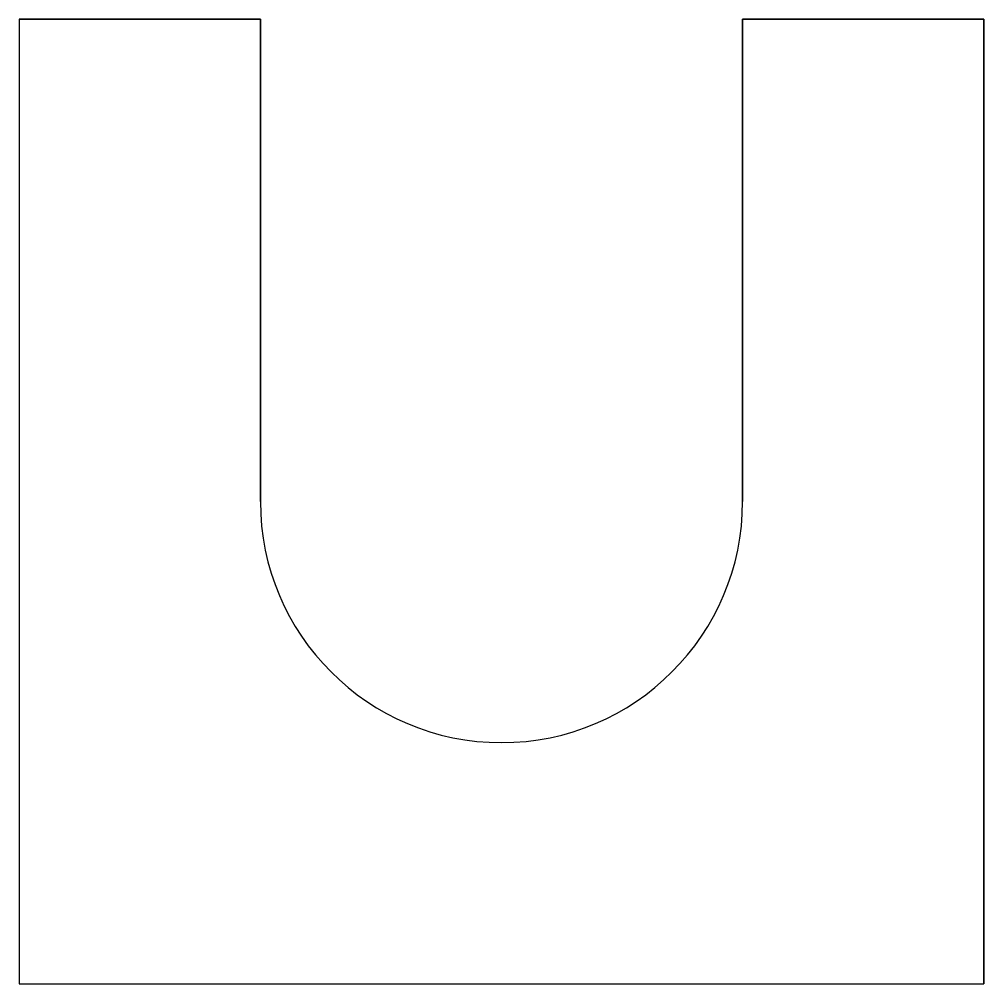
# Model space of a CAD drawing. Extents: x 0 to 4, y 0 to 4.
import ezdxf

# ---------------------------------------------------------------- set-up
doc = ezdxf.new("R2010")
doc.units = 0
doc.layers.get('0').update_dxf_attribs({"linetype": 'CONTINUOUS'})

# ---------------------------------------------------------------- blocks, each defined once
blk = doc.blocks.new('*U5')
at = {"color": 7}
for p, q in [((0, 4, 4), (1, 4, 4)), ((0, 4), (0, 4, 4)), ((0, 4, 4), (0, 0, 4)), ((0, 4), (0, 0)), ((1, 4), (0, 4)), ((1, 2), (1, 4)), ((1, 4), (1, 4, 4)), ((1, 4, 4), (1, 2, 4)), ((3, 4, 4), (4, 4, 4)), ((4, 4), (3, 4)), ((3, 4), (3, 2)), ((3, 4, 4), (3, 4)), ((3, 2, 4), (3, 4, 4)), ((4, 4), (4, 4, 4)), ((4, 4, 4), (4, 0, 4)), ((4, 0), (4, 4)), ((1, 2), (1, 2, 4)), ((1, 2), (1, 2, 4)), ((3, 2), (3, 2, 4)), ((3, 2), (3, 2, 4)), ((2, 1), (2, 1, 4)), ((0, 0), (0, 0, 4)), ((0, 0, 4), (4, 0, 4)), ((0, 0), (4, 0)), ((4, 0, 4), (4, 0))]:
    blk.add_line(p, q, dxfattribs=at)
for centre in [(2, 2), (2, 2, 4)]:
    blk.add_arc(centre, 1, 180, 0, dxfattribs=at)

msp = doc.modelspace()

# ---------------------------------------------------------------- block references
msp.add_blockref('*U5', (0, 0))

doc.saveas('drawing.dxf')
